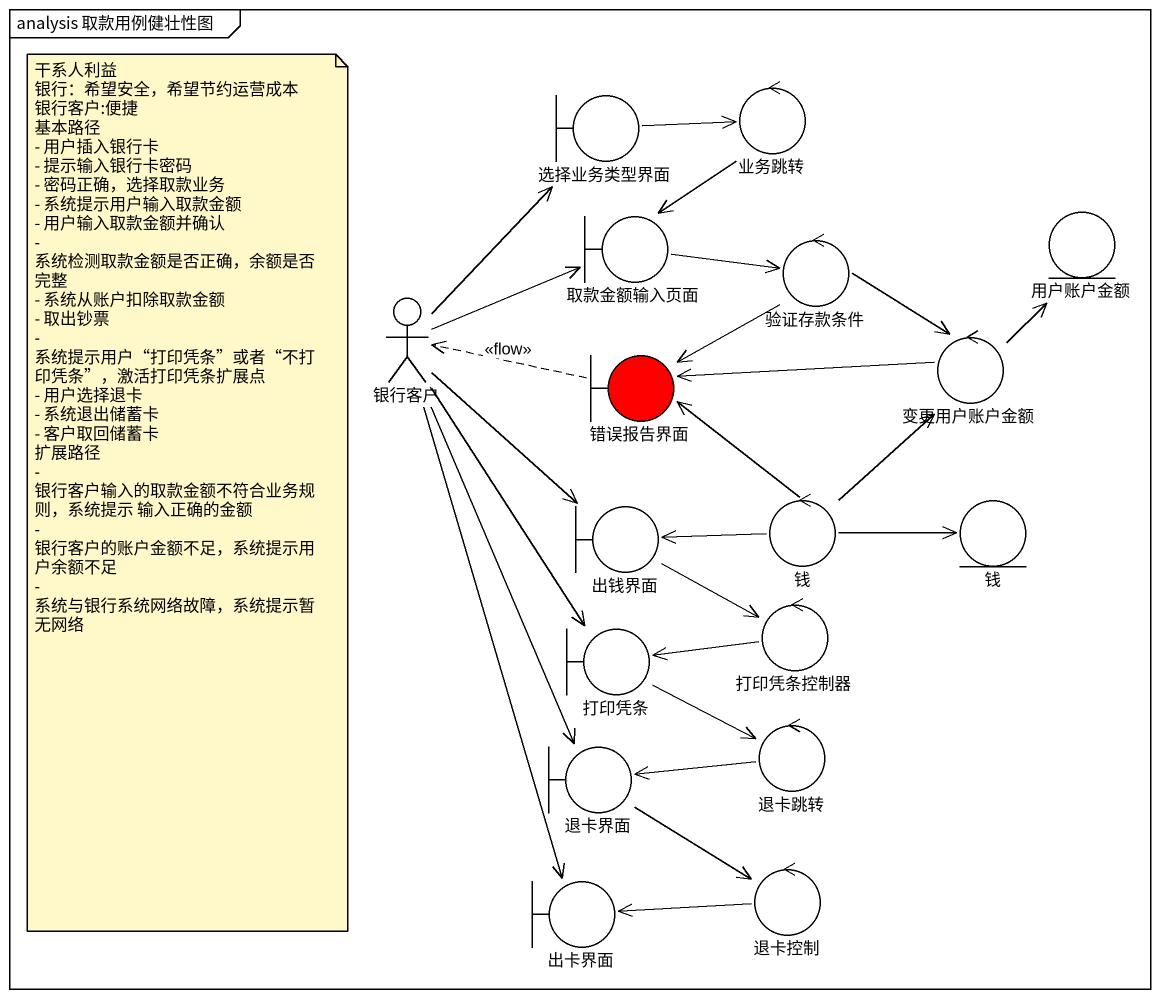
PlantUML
@startuml
mainframe analysis 取款用例健壮性图
control 业务跳转
boundary 选择业务类型界面
boundary 取款金额输入页面
entity 用户账户金额
control 验证存款条件
actor 银行客户
boundary 错误报告界面 #FF0000
control 变更用户账户金额
boundary 出钱界面
control 钱
entity "钱" as 钱_2
boundary 打印凭条
control 打印凭条控制器
boundary 退卡界面
control 退卡跳转
boundary 出卡界面
control 退卡控制
业务跳转 --> 取款金额输入页面
选择业务类型界面 -right-> 业务跳转
取款金额输入页面 -right-> 验证存款条件
验证存款条件 --> 错误报告界面
验证存款条件 --> 变更用户账户金额
银行客户 -up-> 选择业务类型界面
银行客户 -right-> 取款金额输入页面
银行客户 --> 出钱界面
银行客户 --> 打印凭条
银行客户 --> 退卡界面
银行客户 --> 出卡界面
错误报告界面 .left.> 银行客户 : <<flow>>
变更用户账户金额 -up-> 用户账户金额
变更用户账户金额 -left-> 错误报告界面
出钱界面 -right-> 打印凭条控制器
钱 -up-> 错误报告界面
钱 -up-> 变更用户账户金额
钱 -left-> 出钱界面
钱 -right-> 钱_2
打印凭条 -right-> 退卡跳转
打印凭条控制器 -left-> 打印凭条
退卡界面 --> 退卡控制
退卡跳转 -left-> 退卡界面
退卡控制 -left-> 出卡界面
note as N1
  干系人利益
  银行：希望安全，希望节约运营成本
  银行客户:便捷
  基本路径
  - 用户插入银行卡
  - 提示输入银行卡密码
  - 密码正确，选择取款业务
  - 系统提示用户输入取款金额
  - 用户输入取款金额并确认
  - 系统检测取款金额是否正确，余额是否完整
  - 系统从账户扣除取款金额
  - 取出钞票
  - 系统提示用户“打印凭条”或者“不打印凭条”，激活打印凭条扩展点
  - 用户选择退卡
  - 系统退出储蓄卡
  - 客户取回储蓄卡
  扩展路径
  - 银行客户输入的取款金额不符合业务规则，系统提示 输入正确的金额
  - 银行客户的账户金额不足，系统提示用户余额不足
  - 系统与银行系统网络故障，系统提示暂无网络
end note
@enduml
